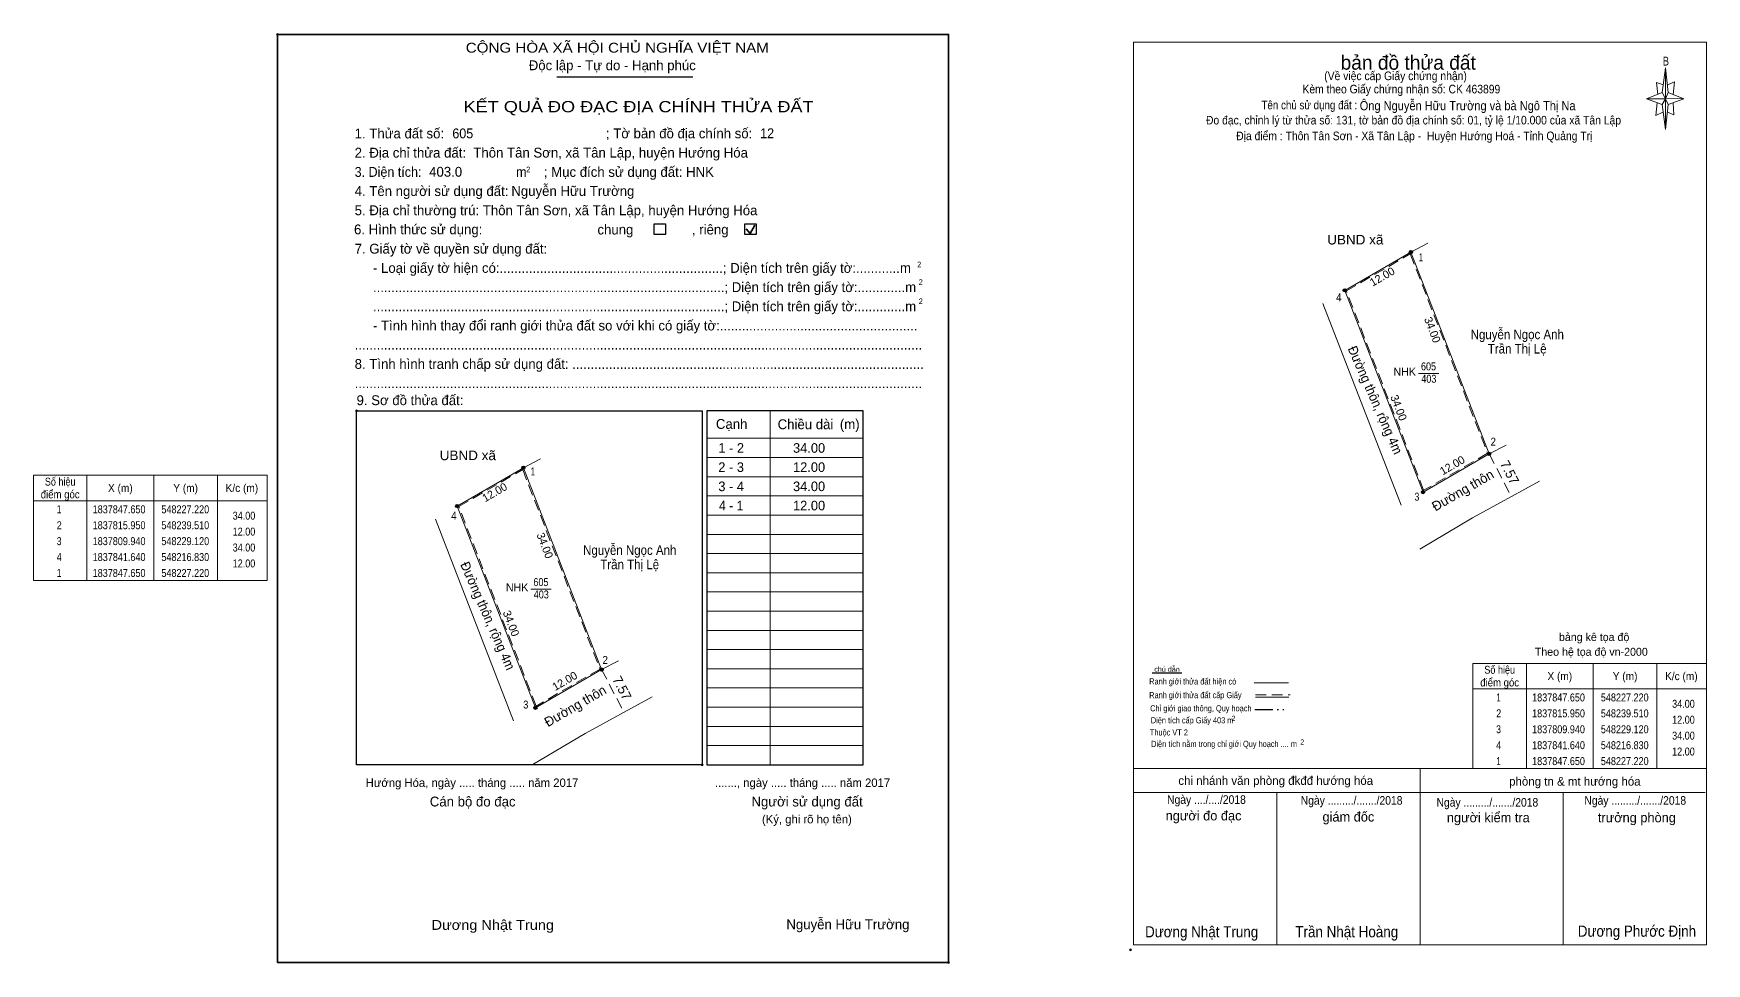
# Model space of a CAD drawing. Header units: metres. Extents: x 548150 to 548820, y 1837770 to 1837916.
# Drawn here: x 548150.3 to 548413.1, y 1837769.8 to 1837915.9 of the extents above; entities that cross this region are included whole.
import ezdxf
from ezdxf.enums import TextEntityAlignment as Align

# ---------------------------------------------------------------- set-up
doc = ezdxf.new("R2010")
doc.units = ezdxf.units.M
doc.header["$LTSCALE"] = 0.57
doc.header["$PDMODE"] = 32
doc.header["$PDSIZE"] = 0.285
doc.linetypes.add('DASH_DOUBLE_DOT', pattern=[9.2, 5, -1.2, 0.3, -1.2, 0.3, -1.2])
doc.linetypes.add('MEDIUM_DASHED', pattern=[4.5, 3, -1.5])
for name, color, linetype, lineweight in [('1', 7, 'Continuous', 13), ('10', 7, 'Continuous', 13), ('11', 7, 'Continuous', 25), ('2', 7, 'Continuous', 35), ('27', 7, 'Continuous', 13), ('4', 7, 'Continuous', 13), ('50', 7, 'Continuous', 25), ('63', 7, 'Continuous', 13), ('8', 7, 'Continuous', 13)]:
    doc.layers.add(name, color=color, linetype=linetype, lineweight=lineweight)
for name, color, linetype in [('13', 7, 'Continuous'), ('36', 7, 'Continuous'), ('48', 7, 'Continuous'), ('52', 7, 'Continuous'), ('6', 7, 'Continuous'), ('9', 7, 'Continuous')]:
    doc.layers.add(name, color=color, linetype=linetype)

msp = doc.modelspace()

# ---------------------------------------------------------------- hatches: boundary and pattern name
at = {"layer": '11'}
for points in [[(548227.4714, 1837847.65, 1), (548226.9686, 1837847.65, 1)], [(548217.0814, 1837841.64, 1), (548216.5786, 1837841.64, 1)], [(548217.0814, 1837841.64, 1), (548216.5786, 1837841.64, 1)], [(548239.7614, 1837815.95, 1), (548239.2586, 1837815.95, 1)], [(548229.3714, 1837809.94, 1), (548228.8686, 1837809.94, 1)]]:
    msp.add_hatch(color=256, dxfattribs=at).paths.add_polyline_path(points)
at = {"layer": '8'}
for points in [[(548366.9014, 1837881.53, 1), (548366.3986, 1837881.53, 1)], [(548356.5114, 1837875.52, 1), (548356.0086, 1837875.52, 1)], [(548356.5114, 1837875.52, 1), (548356.0086, 1837875.52, 1)], [(548379.1914, 1837849.83, 1), (548378.6886, 1837849.83, 1)], [(548368.8014, 1837843.82, 1), (548368.2986, 1837843.82, 1)]]:
    msp.add_hatch(color=256, dxfattribs=at).paths.add_polyline_path(points)

# ---------------------------------------------------------------- linework, layer by layer
at = {"layer": '1', "lineweight": 25}
for p, q in [((548232.5, 1837909.04), (548253.82, 1837909.04)), ((548280.58, 1837800.99), (548280.58, 1837856.62))]:
    msp.add_line(p, q, dxfattribs=at)
at = {"layer": '1', "lineweight": 35}
for p, q in [((548262.23, 1837885.21), (548262.83, 1837884.43)), ((548262.83, 1837884.43), (548263.56, 1837885.74))]:
    msp.add_line(p, q, dxfattribs=at)
at = {"layer": '1'}
for p, q in [((548266, 1837856.62), (548266, 1837800.99)), ((548256.02, 1837852.28), (548272.9, 1837852.28)), ((548272.9, 1837852.28), (548280.58, 1837852.28)), ((548256.02, 1837849.26), (548272.9, 1837849.26)), ((548272.9, 1837849.26), (548280.58, 1837849.26)), ((548256.02, 1837846.24), (548272.9, 1837846.24)), ((548272.9, 1837846.24), (548280.58, 1837846.24)), ((548256.02, 1837843.23), (548272.9, 1837843.23)), ((548272.9, 1837843.23), (548280.58, 1837843.23)), ((548256.02, 1837840.21), (548272.9, 1837840.21)), ((548272.9, 1837840.21), (548280.58, 1837840.21)), ((548256.02, 1837837.19), (548272.9, 1837837.19)), ((548272.9, 1837837.19), (548280.58, 1837837.19)), ((548256.02, 1837834.17), (548272.9, 1837834.17)), ((548272.9, 1837834.17), (548280.58, 1837834.17)), ((548256.02, 1837831.16), (548272.9, 1837831.16)), ((548272.9, 1837831.16), (548280.58, 1837831.16)), ((548256.02, 1837828.14), (548272.9, 1837828.14)), ((548272.9, 1837828.14), (548280.58, 1837828.14)), ((548256.02, 1837825.12), (548272.9, 1837825.12)), ((548272.9, 1837825.12), (548280.58, 1837825.12)), ((548256.02, 1837822.11), (548272.9, 1837822.11)), ((548272.9, 1837822.11), (548280.58, 1837822.11)), ((548256.02, 1837819.09), (548272.9, 1837819.09)), ((548272.9, 1837819.09), (548280.58, 1837819.09)), ((548256.02, 1837816.07), (548272.9, 1837816.07)), ((548272.9, 1837816.07), (548280.58, 1837816.07)), ((548256.02, 1837813.06), (548272.9, 1837813.06)), ((548272.9, 1837813.06), (548280.58, 1837813.06)), ((548256.02, 1837810.04), (548272.9, 1837810.04)), ((548272.9, 1837810.04), (548280.58, 1837810.04)), ((548256.02, 1837807.02), (548272.9, 1837807.02)), ((548272.9, 1837807.02), (548280.58, 1837807.02)), ((548256.02, 1837804.01), (548272.9, 1837804.01)), ((548272.9, 1837804.01), (548280.58, 1837804.01))]:
    msp.add_line(p, q, dxfattribs=at)
at = {"layer": '1', "lineweight": 25}
msp.add_lwpolyline([(548207.9, 1837800.99), (548201.02, 1837800.99), (548201.02, 1837856.6), (548255.31, 1837856.6), (548255.31, 1837800.99), (548248.01, 1837800.99)], close=True, dxfattribs=at)
msp.add_lwpolyline([(548280.58, 1837856.62), (548256.02, 1837856.62), (548256.02, 1837800.99), (548280.58, 1837800.99), (548280.58, 1837801.53)], dxfattribs=at)
at = {"layer": '1'}
msp.add_lwpolyline([(548227.22, 1837847.65), (548239.51, 1837815.95), (548229.12, 1837809.94), (548216.83, 1837841.64)], close=True, dxfattribs=at)
for p in [(548188.6, 1837915.73), (548201.02, 1837856.6), (548255.31, 1837800.99), (548294.02, 1837769.92)]:
    msp.add_point(p, dxfattribs=at)
at = {"layer": '10'}
for p, q in [((548225.69, 1837807.88), (548213.4, 1837839.58)), ((548236.92, 1837805.89), (548247.44, 1837811.67)), ((548228.62, 1837800.99), (548236.92, 1837805.89))]:
    msp.add_line(p, q, dxfattribs=at)
at = {"layer": '10', "linetype": 'MEDIUM_DASHED'}
msp.add_line((548239.52, 1837815.95), (548243.01, 1837809.23), dxfattribs=at)
at = {"layer": '10'}
msp.add_lwpolyline([(548216.83, 1837841.64), (548227.22, 1837847.65), (548239.51, 1837815.95), (548229.12, 1837809.94)], close=True, dxfattribs=at)
msp.add_lwpolyline([(548216.83, 1837841.64), (548227.22, 1837847.65), (548239.51, 1837815.95), (548229.12, 1837809.94)], close=True, dxfattribs=at)
at = {"layer": '10', "linetype": 'MEDIUM_DASHED'}
msp.add_lwpolyline([(548217.08, 1837841.55), (548227.12, 1837847.36), (548239.26, 1837816.04), (548229.22, 1837810.23)], close=True, dxfattribs=at)
at = {"layer": '11'}
for centre in [(548227.22, 1837847.65), (548216.83, 1837841.64), (548216.83, 1837841.64), (548239.51, 1837815.95), (548229.12, 1837809.94)]:
    msp.add_circle(centre, 0.2514, dxfattribs=at)
at = {"layer": '2'}
msp.add_lwpolyline([(548188.6, 1837915.73), (548294.02, 1837915.73), (548294.02, 1837769.92), (548188.6, 1837769.92)], close=True, dxfattribs=at)
at = {"layer": '27'}
for p, q in [((548227.22, 1837847.65), (548229.9, 1837849.04)), ((548239.51, 1837815.95), (548242.19, 1837817.34))]:
    msp.add_line(p, q, dxfattribs=at)
at = {"layer": '4'}
for p, q in [((548406.14, 1837906.59), (548406.64, 1837910.49)), ((548406.14, 1837904.69), (548403.64, 1837905.59)), ((548407.04, 1837904.69), (548406.64, 1837900.79)), ((548407.04, 1837906.59), (548409.54, 1837905.59)), ((548407.84, 1837904.99), (548407.94, 1837903.09)), ((548407.94, 1837903.09), (548406.94, 1837903.49)), ((548342.02, 1837813.88), (548347.4, 1837813.88)), ((548342.22, 1837811.64), (548347.49, 1837811.64)), ((548323.09, 1837800.42), (548413.09, 1837800.42)), ((548323.09, 1837800.42), (548413.09, 1837800.42)), ((548323.09, 1837800.42), (548413.09, 1837800.42)), ((548368.09, 1837772.72), (548368.09, 1837800.42)), ((548323.09, 1837796.62), (548412.89, 1837796.62)), ((548345.59, 1837772.72), (548345.59, 1837796.62)), ((548390.59, 1837772.72), (548390.59, 1837796.62)), ((548413.09, 1837772.72), (548323.09, 1837772.72))]:
    msp.add_line(p, q, dxfattribs=at)
at = {"layer": '4', "lineweight": 25}
msp.add_line((548330.64, 1837815.37), (548326.02, 1837815.37), dxfattribs=at)
at = {"layer": '4', "linetype": 'MEDIUM_DASHED'}
msp.add_line((548342.22, 1837811.96), (548347.66, 1837811.96), dxfattribs=at)
at = {"layer": '4', "linetype": 'DASH_DOUBLE_DOT', "lineweight": 25}
msp.add_line((548342.12, 1837809.67), (548347.36, 1837809.67), dxfattribs=at)
at = {"layer": '4'}
for points in [[(548323.09, 1837914.52), (548413.09, 1837914.52), (548413.09, 1837772.72), (548323.09, 1837772.72)], [(548406.64, 1837910.49), (548407.04, 1837906.59), (548406.64, 1837905.59)], [(548406.64, 1837905.59), (548403.64, 1837905.59), (548406.14, 1837906.59), (548407.04, 1837904.69), (548409.54, 1837905.59), (548406.64, 1837905.69)], [(548406.64, 1837905.59), (548406.64, 1837900.79), (548406.14, 1837904.69)]]:
    msp.add_lwpolyline(points, close=True, dxfattribs=at)
for points in [[(548406.34, 1837907.79), (548405.24, 1837908.19), (548405.44, 1837906.29)], [(548406.94, 1837907.79), (548408.04, 1837908.29), (548407.84, 1837906.29)], [(548406.64, 1837905.59), (548406.14, 1837906.59), (548403.64, 1837905.59)], [(548405.34, 1837904.99), (548405.14, 1837902.99), (548406.24, 1837903.49)], [(548406.64, 1837905.59), (548407.04, 1837904.69), (548409.54, 1837905.59)]]:
    msp.add_lwpolyline(points, dxfattribs=at)
msp.add_point((548322.62, 1837771.94), dxfattribs=at)
at = {"layer": '50'}
for points in [[(548247.75, 1837885.99), (548249.57, 1837885.99), (548249.57, 1837884.3), (548247.75, 1837884.3)], [(548262, 1837885.99), (548263.81, 1837885.99), (548263.81, 1837884.3), (548262, 1837884.3)]]:
    msp.add_lwpolyline(points, close=True, dxfattribs=at)
at = {"layer": '63'}
for p, q in [((548158.66, 1837846.47), (548158.66, 1837829.97)), ((548169.16, 1837846.47), (548169.16, 1837829.97)), ((548179.16, 1837846.47), (548179.16, 1837829.97)), ((548150.26, 1837842.47), (548186.96, 1837842.47)), ((548228.39, 1837828.6), (548231.6, 1837828.56)), ((548384.79, 1837816.92), (548384.79, 1837800.42)), ((548395.29, 1837816.92), (548395.29, 1837800.42)), ((548405.29, 1837816.92), (548405.29, 1837800.42)), ((548376.39, 1837812.92), (548413.09, 1837812.92))]:
    msp.add_line(p, q, dxfattribs=at)
for points in [[(548150.26, 1837846.47), (548186.96, 1837846.47), (548186.96, 1837829.97), (548150.26, 1837829.97)], [(548376.39, 1837816.92), (548413.09, 1837816.92), (548413.09, 1837800.42), (548376.39, 1837800.42)]]:
    msp.add_lwpolyline(points, close=True, dxfattribs=at)
at = {"layer": '8'}
for p, q in [((548366.65, 1837881.53), (548369.33, 1837882.92)), ((548365.12, 1837841.76), (548352.83, 1837873.46)), ((548367.82, 1837862.48), (548371.03, 1837862.44)), ((548378.94, 1837849.83), (548381.62, 1837851.22)), ((548376.35, 1837839.77), (548386.87, 1837845.55)), ((548368.05, 1837834.87), (548376.35, 1837839.77))]:
    msp.add_line(p, q, dxfattribs=at)
at = {"layer": '8', "linetype": 'MEDIUM_DASHED'}
msp.add_line((548378.95, 1837849.83), (548382.44, 1837843.11), dxfattribs=at)
at = {"layer": '8'}
for points in [[(548356.26, 1837875.52), (548366.65, 1837881.53), (548378.94, 1837849.83), (548368.55, 1837843.82)], [(548356.26, 1837875.52), (548366.65, 1837881.53), (548378.94, 1837849.83), (548368.55, 1837843.82)], [(548366.65, 1837881.53), (548378.94, 1837849.83), (548368.55, 1837843.82), (548356.26, 1837875.52)]]:
    msp.add_lwpolyline(points, close=True, dxfattribs=at)
at = {"layer": '8', "linetype": 'MEDIUM_DASHED'}
msp.add_lwpolyline([(548356.51, 1837875.43), (548366.55, 1837881.24), (548378.69, 1837849.92), (548368.65, 1837844.11)], close=True, dxfattribs=at)
at = {"layer": '8', "lineweight": 25}
for centre in [(548366.65, 1837881.53), (548356.26, 1837875.52), (548356.26, 1837875.52), (548378.94, 1837849.83), (548368.55, 1837843.82)]:
    msp.add_circle(centre, 0.2514, dxfattribs=at)

# ---------------------------------------------------------------- texts
at = {"layer": '1'}
for s, height, width, p in [('CỘNG HÒA XÃ HỘI CHỦ NGHĨA VIỆT NAM', 1.548, 1.15, (548218.17, 1837912.86)), ('3. Diện tích:', 1.548, 0.95, (548200.72, 1837893.35)), ('m', 1.548, 0.95, (548226.08, 1837893.35)), ('2', 0.8848, 0.9, (548227.67, 1837894.06)), ('2', 0.8848, 0.9, (548289.08, 1837879.14)), ('2', 0.8848, 0.9, (548289.32, 1837876.37)), ('2', 0.8848, 0.9, (548289.32, 1837873.36)), ('Dương Nhật Trung', 1.549, 1.1, (548212.8, 1837775.07))]:
    msp.add_text(s, height=height, dxfattribs=dict(at, width=width)).set_placement(p)
for s, height, p in [('Độc lập - Tự do - Hạnh phúc', 1.548, (548228.07, 1837910.1)), ('1. Thửa đất số:', 1.548, (548200.72, 1837899.39)), ('; Tờ bản đồ địa chính số:', 1.548, (548240.19, 1837899.4)), ('2. Địa chỉ thửa đất:', 1.548, (548200.72, 1837896.37)), ('; Mục đích sử dụng đất: HNK', 1.549, (548230.44, 1837893.35)), ('4. Tên người sử dụng đất:', 1.548, (548200.72, 1837890.34)), ('5. Địa chỉ thường trú: Thôn Tân Sơn, xã Tân Lập, huyện Hướng Hóa', 1.549, (548200.72, 1837887.32)), ('chung                , riêng', 1.548, (548238.86, 1837884.3)), ('7. Giấy tờ về quyền sử dụng đất:', 1.548, (548200.72, 1837881.29)), ('     - Loại giấy tờ hiện có:.............................................................; Diện tích trên giấy tờ:............m', 1.548, (548200.72, 1837878.27)), ('     ................................................................................................; Diện tích trên giấy tờ:.............m', 1.548, (548200.72, 1837875.25)), ('     ................................................................................................; Diện tích trên giấy tờ:.............m', 1.548, (548200.72, 1837872.24)), ('     - Tình hình thay đổi ranh giới thửa đất so với khi có giấy tờ:......................................................', 1.548, (548200.72, 1837869.22)), ('...........................................................................................................................................................', 1.548, (548200.72, 1837866.2)), ('8. Tình hình tranh chấp sử dụng đất: ................................................................................................', 1.548, (548200.72, 1837863.19)), ('...........................................................................................................................................................', 1.548, (548200.72, 1837860.17)), ('9. Sơ đồ thửa đất:', 1.548, (548201.02, 1837857.49)), ('Cạnh', 1.548, (548257.47, 1837853.76)), ('Chiều dài', 1.548, (548267.17, 1837853.71)), ('(m)', 1.548, (548276.94, 1837853.73)), ('Hướng Hóa, ngày ..... tháng ..... năm 2017', 1.327, (548202.44, 1837797.52)), ('......., ngày ..... tháng ..... năm 2017', 1.327, (548257.32, 1837797.52)), ('Cán bộ đo đạc', 1.549, (548212.52, 1837794.45)), ('Người sử dụng đất', 1.548, (548263.05, 1837794.45)), ('(Ký, ghi rõ họ tên)', 1.327, (548264.71, 1837791.79))]:
    msp.add_text(s, height=height, dxfattribs=at).set_placement(p)
for s, height, width, p in [('KẾT QUẢ ĐO ĐẠC ĐỊA CHÍNH THỬA ĐẤT', 1.77, 1.2, (548245.32, 1837903.49)), ('605', 1.25, 0.85, (548229.985, 1837829.07)), ('403', 1.25, 0.85, (548230.035, 1837827.13))]:
    msp.add_text(s, height=height, dxfattribs=dict(at, width=width)).set_placement(p, align=Align.CENTER)
msp.add_text('NHK', height=1.25, dxfattribs=at).set_placement((548226.245, 1837828.24), align=Align.CENTER)
at = {"layer": '10'}
for s, rotation, p in [('Đường thôn', 30.047, (548231.07, 1837806.89)), ('7.57', 297.441, (548241.16, 1837814.43))]:
    msp.add_text(s, height=1.5, rotation=rotation, dxfattribs=at).set_placement(p)
at = {"layer": '13', "width": 0.95}
msp.add_text('Đường thôn, rộng 4m', height=1.5, rotation=293.639, dxfattribs=at).set_placement((548220.9366, 1837824.0957), align=Align.CENTER)
at = {"layer": '36'}
for s, height, width, p in [('UBND xã', 1.508, 1.05, (548218.495, 1837848.85)), ('Nguyễn Ngọc Anh', 1.5, 0.9, (548243.935, 1837833.97)), ('Trần Thị Lệ', 1.5, 0.9, (548243.925, 1837831.72))]:
    msp.add_text(s, height=height, dxfattribs=dict(at, width=width)).set_placement(p, align=Align.CENTER)
at = {"layer": '4'}
for s, height, p in [('bản đồ thửa đất', 2.25, (548366.225, 1837910.18)), ('bảng kê tọa độ', 1.25, (548395.435, 1837820.44)), ('Theo hệ tọa độ vn-2000', 1.25, (548394.985, 1837818.12)), ('chi nhánh văn phòng đkđđ hướng hóa', 1.35, (548345.41, 1837797.84)), ('phòng tn & mt hướng hóa', 1.35, (548392.405, 1837797.72)), ('người đo đạc', 1.5, (548334.075, 1837792.26)), ('giám đốc', 1.5, (548356.825, 1837792.08)), ('người kiểm tra', 1.5, (548378.805, 1837791.96)), ('trưởng phòng', 1.5, (548402.145, 1837791.96))]:
    msp.add_text(s, height=height, dxfattribs=at).set_placement(p, align=Align.CENTER)
for s, height, width, p in [('(Về việc cấp Giấy chứng nhận)', 1.35, 0.9, (548364.235, 1837908.54)), ('B', 1.378, 0.8, (548406.71, 1837910.84)), ('Kèm theo Giấy chứng nhận số: CK 463899', 1.35, 0.9, (548365.15, 1837906.46)), ('Tên chủ sử dụng đất :', 1.35, 0.85, (548350.685, 1837903.96)), ('Đo đạc, chỉnh lý từ thửa số: 131, tờ bản đồ địa chính số: 01, tỷ lệ 1/10.000 của xã Tân Lập', 1.35, 0.9, (548367.06, 1837901.58)), ('Địa điểm : Thôn Tân Sơn - Xã Tân Lập -  Huyện Hướng Hoá - Tỉnh Quảng Trị ', 1.35, 0.9, (548367.405, 1837899.11)), ('chú dẫn', 0.7999, 1.05, (548328.33, 1837815.61)), ('Ranh giới thửa đất cấp Giấy', 0.96, 0.9, (548332.79, 1837811.46)), ('Ranh giới thửa đất hiện có ', 0.96, 0.9, (548332.535, 1837813.61)), ('Chỉ giới giao thông, Quy hoạch', 0.96, 0.9, (548333.65, 1837809.39)), ('Diện tích cấp Giấy 403 m', 0.96, 0.9, (548332.28, 1837807.51)), ('2', 0.8, 0.8, (548338.79, 1837807.89)), ('Thuộc VT 2', 0.96, 0.9, (548328.625, 1837805.6)), ('Diện tích nằm trong chỉ giới Quy hoạch .... m', 0.96, 0.9, (548337.295, 1837803.8)), ('2', 0.8, 0.8, (548349.58, 1837804.18)), ('Ngày ..../..../2018', 1.35, 0.9, (548334.53, 1837794.86)), ('Ngày ........./......./2018', 1.35, 0.9, (548357.33, 1837794.73)), ('Ngày ........./......./2018', 1.35, 0.9, (548378.66, 1837794.42)), ('Ngày ........./......./2018', 1.35, 0.9, (548401.89, 1837794.72)), ('Dương Nhật Trung', 1.75, 0.9, (548333.775, 1837773.89)), ('Trần Nhật Hoàng', 1.75, 0.9, (548356.57, 1837773.9)), ('Dương Phước Định', 1.75, 0.9, (548402.155, 1837773.99))]:
    msp.add_text(s, height=height, dxfattribs=dict(at, width=width)).set_placement(p, align=Align.CENTER)
at = {"layer": '4', "width": 0.9}
msp.add_text('Ông Nguyễn Hữu Trường và bà Ngô Thị Na', height=1.44, dxfattribs=at).set_placement((548358.61, 1837903.81))
at = {"layer": '48'}
msp.add_text('6. Hình thức sử dụng:', height=1.549, dxfattribs=at).set_placement((548200.62, 1837884.32))
at = {"layer": '52'}
for s, p in [('1 - 2', (548259.865, 1837850.01)), ('34.00', (548272.105, 1837850.01)), ('2 - 3', (548259.86, 1837847)), ('12.00', (548272.105, 1837847)), ('3 - 4', (548259.865, 1837843.98)), ('34.00', (548272.105, 1837843.98)), ('12.00', (548272.105, 1837840.96))]:
    msp.add_text(s, height=1.508, dxfattribs=at).set_placement(p, align=Align.CENTER)
at = {"layer": '52', "width": 0.95}
msp.add_text('4 - 1', height=1.508, dxfattribs=at).set_placement((548259.87, 1837840.96), align=Align.CENTER)
at = {"layer": '6', "width": 0.95}
for s, p in [('605', (548216.06, 1837899.4)), ('12', (548264.42, 1837899.42))]:
    msp.add_text(s, height=1.549, dxfattribs=at).set_placement(p)
at = {"layer": '6'}
for s, p in [('Thôn Tân Sơn, xã Tân Lập, huyện Hướng Hóa', (548219.36, 1837896.38)), ('403.0', (548212.42, 1837893.37)), ('Nguyễn Hữu Trường', (548225.33, 1837890.36)), ('Nguyễn Hữu Trường', (548268.54, 1837775.16))]:
    msp.add_text(s, height=1.549, dxfattribs=at).set_placement(p)
at = {"layer": '63'}
for s, width, p in [('điểm góc', 0.9, (548154.46, 1837842.85)), ('Số hiệu', 0.85, (548154.46, 1837844.85)), ('X (m)', 0.95, (548163.91, 1837843.85)), ('Y (m)', 0.95, (548174.165, 1837843.85)), ('K/c (m)', 0.95, (548183.005, 1837843.85)), (' 1', 0.75, (548154.11, 1837840.5)), ('1837847.650', 0.85, (548163.71, 1837840.5)), ('548227.220', 0.85, (548174.11, 1837840.5)), (' 2', 0.85, (548154.115, 1837838)), ('1837815.950', 0.85, (548163.71, 1837838)), ('548239.510', 0.85, (548174.11, 1837838)), (' 3', 0.8, (548154.105, 1837835.5)), ('1837809.940', 0.85, (548163.71, 1837835.5)), ('548229.120', 0.85, (548174.11, 1837835.5)), (' 4', 0.85, (548154.11, 1837833)), ('1837841.640', 0.85, (548163.71, 1837833)), ('548216.830', 0.85, (548174.11, 1837833)), (' 1', 0.75, (548154.11, 1837830.5)), ('1837847.650', 0.85, (548163.71, 1837830.5)), ('548227.220', 0.85, (548174.11, 1837830.5)), ('Số hiệu', 0.85, (548380.59, 1837815.3)), ('X (m)', 0.95, (548390.04, 1837814.3)), ('Y (m)', 0.95, (548400.295, 1837814.3)), ('K/c (m)', 0.95, (548409.135, 1837814.3)), ('điểm góc', 0.9, (548380.59, 1837813.3)), (' 1', 0.75, (548380.24, 1837810.95)), ('1837847.650', 0.85, (548389.84, 1837810.95)), ('548227.220', 0.85, (548400.24, 1837810.95)), (' 2', 0.85, (548380.245, 1837808.45)), ('1837815.950', 0.85, (548389.84, 1837808.45)), ('548239.510', 0.85, (548400.24, 1837808.45)), (' 4', 0.85, (548380.24, 1837803.45)), (' 3', 0.8, (548380.235, 1837805.95)), ('1837809.940', 0.85, (548389.84, 1837805.95)), ('1837841.640', 0.85, (548389.84, 1837803.45)), ('548229.120', 0.85, (548400.24, 1837805.95)), ('548216.830', 0.85, (548400.24, 1837803.45)), (' 1', 0.75, (548380.24, 1837800.95)), ('1837847.650', 0.85, (548389.84, 1837800.95)), ('548227.220', 0.85, (548400.24, 1837800.95))]:
    msp.add_text(s, height=1.25, dxfattribs=dict(at, width=width)).set_placement(p, align=Align.CENTER)
for s, rotation, p in [('12.00', 30.047, (548223.0221, 1837843.2587)), ('34.00', 291.191, (548230.024, 1837835.2109)), ('34.00', 291.191, (548224.714, 1837822.9809)), ('12.00', 30.047, (548234.0321, 1837813.6187))]:
    msp.add_text(s, height=1.25, rotation=rotation, dxfattribs=at).set_placement(p, align=Align.CENTER)
at = {"layer": '63', "width": 0.85}
for s, p in [('34.00', (548185.11, 1837839.5)), ('12.00', (548185.11, 1837837)), ('34.00', (548185.11, 1837834.5)), ('12.00', (548185.11, 1837832)), ('34.00', (548411.24, 1837809.95)), ('12.00', (548411.24, 1837807.45)), ('34.00', (548411.24, 1837804.95)), ('12.00', (548411.24, 1837802.45))]:
    msp.add_text(s, height=1.25, dxfattribs=at).set_placement(p, align=Align.RIGHT)
at = {"layer": '8'}
for s, height, width, p in [('UBND xã', 1.508, 1.05, (548357.915, 1837882.73)), ('Nguyễn Ngọc Anh', 1.5, 0.9, (548383.36, 1837867.85)), ('Trần Thị Lệ', 1.5, 0.9, (548383.345, 1837865.6)), ('605', 1.25, 0.85, (548369.415, 1837862.95)), ('403', 1.25, 0.85, (548369.465, 1837861.01))]:
    msp.add_text(s, height=height, dxfattribs=dict(at, width=width)).set_placement(p, align=Align.CENTER)
for s, rotation, p in [('12.00', 30.047, (548362.4521, 1837877.1387)), ('34.00', 291.191, (548369.454, 1837869.0909)), ('34.00', 291.191, (548364.144, 1837856.8609)), ('12.00', 30.047, (548373.4621, 1837847.4987))]:
    msp.add_text(s, height=1.25, rotation=rotation, dxfattribs=at).set_placement(p, align=Align.CENTER)
at = {"layer": '8', "width": 0.95}
msp.add_text('Đường thôn, rộng 4m', height=1.5, rotation=293.639, dxfattribs=at).set_placement((548360.3622, 1837857.9857), align=Align.CENTER)
at = {"layer": '8'}
msp.add_text('NHK', height=1.25, dxfattribs=at).set_placement((548365.675, 1837862.12), align=Align.CENTER)
for s, rotation, p in [('Đường thôn', 30.047, (548370.5, 1837840.77)), ('7.57', 297.441, (548380.59, 1837848.31))]:
    msp.add_text(s, height=1.5, rotation=rotation, dxfattribs=at).set_placement(p)
at = {"layer": '9'}
for s, width, p in [('1', 0.75, (548368.23, 1837880.08)), ('4', 0.9, (548355.32, 1837873.79)), ('2', 0.9, (548379.585, 1837851.12)), ('1', 0.75, (548228.725, 1837846.45)), ('3', 0.8, (548367.595, 1837842.48)), ('4', 0.9, (548216.305, 1837839.49)), ('2', 0.9, (548240.08, 1837816.83)), ('3', 0.85, (548227.6, 1837809.83))]:
    msp.add_text(s, height=1.257, dxfattribs=dict(at, width=width)).set_placement(p, align=Align.CENTER)

doc.saveas('drawing.dxf')
